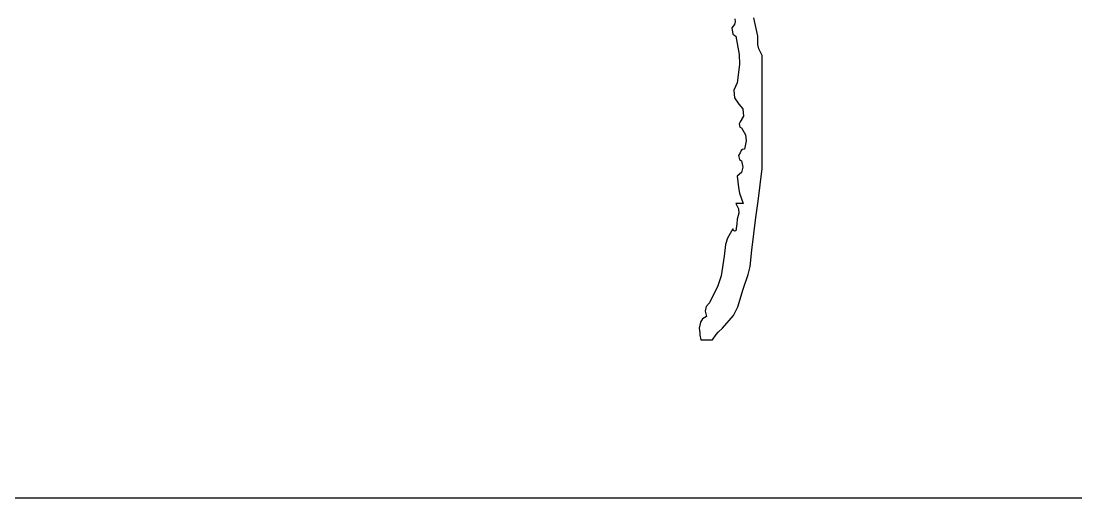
# Model space of a CAD drawing. Header units: millimetres. Extents: x 684779 to 686470, y 2544898 to 2545979.
# Drawn here: x 685785.02 to 685791.08, y 2545608.13 to 2545610.87 of the extents above; entities that cross this region are included whole.
import ezdxf

# ---------------------------------------------------------------- set-up
doc = ezdxf.new("R2010")
doc.units = ezdxf.units.MM
doc.layers.add('14', color=14, linetype='Continuous')
doc.layers.add('_0', color=7, linetype='Continuous')

# ---------------------------------------------------------------- blocks, each defined once
blk = doc.blocks.new('dianziq11')
for p, q in [((1211980, -143280), (1211988, -143321)), ((1212337, -143548), (1212278, -143266)), ((1211975, -143368), (1211937, -143421)), ((1211937, -143421), (1211949, -143514)), ((1211988, -143321), (1211975, -143368)), ((1211949, -143514), (1211997, -143548)), ((1211997, -143548), (1212049, -143829)), ((1212338, -143674), (1212337, -143548)), ((1212354, -143743), (1212338, -143674)), ((1212404, -143849), (1212354, -143743)), ((1212049, -143829), (1212054, -143985)), ((1212404, -144548), (1212404, -143849)), ((1212054, -143985), (1212020, -144271)), ((1212020, -144271), (1211969, -144385)), ((1211969, -144385), (1211977, -144502)), ((1211977, -144502), (1212043, -144602)), ((1212043, -144602), (1212106, -144672)), ((1212404, -144897), (1212404, -144548)), ((1212106, -144672), (1212115, -144787)), ((1212065, -144873), (1212047, -144903)), ((1212047, -144903), (1212060, -144954)), ((1212115, -144787), (1212065, -144873)), ((1212404, -145596), (1212404, -144897)), ((1212060, -144954), (1212088, -144964)), ((1212088, -144964), (1212147, -145073)), ((1212147, -145073), (1212159, -145165)), ((1212159, -145165), (1212133, -145295)), ((1212065, -145355), (1212040, -145392)), ((1212040, -145392), (1212053, -145458)), ((1212082, -145318), (1212065, -145355)), ((1212101, -145301), (1212082, -145318)), ((1212133, -145295), (1212101, -145301)), ((1212053, -145458), (1212088, -145476)), ((1212107, -145575), (1212084, -145658)), ((1212088, -145476), (1212107, -145575)), ((1212084, -145658), (1212020, -145716)), ((1212020, -145716), (1212037, -145890)), ((1212341, -146102), (1212404, -145596)), ((1212037, -145890), (1212056, -145979)), ((1212056, -145979), (1212110, -146138)), ((1212043, -146138), (1211997, -146138)), ((1211997, -146138), (1212038, -146219)), ((1212038, -146219), (1212044, -146287)), ((1212065, -146138), (1212043, -146138)), ((1212110, -146138), (1212065, -146138)), ((1212309, -146355), (1212341, -146102)), ((1212020, -146379), (1212013, -146452)), ((1212044, -146287), (1212020, -146379)), ((1212246, -146861), (1212309, -146355)), ((1211952, -146530), (1211868, -146674)), ((1211962, -146553), (1211952, -146530)), ((1211977, -146563), (1211962, -146553)), ((1211997, -146560), (1211977, -146563)), ((1212009, -146488), (1211997, -146560)), ((1212013, -146452), (1212009, -146488)), ((1211868, -146674), (1211837, -146770)), ((1211837, -146770), (1211817, -146951)), ((1212219, -147110), (1212246, -146861)), ((1211817, -146951), (1211770, -147258)), ((1212191, -147236), (1212219, -147110)), ((1211770, -147258), (1211721, -147413)), ((1212110, -147463), (1212191, -147236)), ((1211721, -147413), (1211591, -147674)), ((1212031, -147737), (1212110, -147463)), ((1211591, -147674), (1211539, -147729)), ((1211539, -147729), (1211524, -147802)), ((1211524, -147802), (1211545, -147885)), ((1211794, -148065), (1211960, -147872)), ((1211960, -147872), (1212031, -147737)), ((1211449, -147974), (1211432, -148065)), ((1211481, -147923), (1211449, -147974)), ((1211545, -147885), (1211481, -147923)), ((1211432, -148065), (1211439, -148138)), ((1211439, -148138), (1211443, -148174)), ((1211443, -148174), (1211455, -148246)), ((1211636, -148246), (1211692, -148164)), ((1211692, -148164), (1211725, -148127)), ((1211725, -148127), (1211794, -148065)), ((1211455, -148246), (1211527, -148246)), ((1211527, -148246), (1211563, -148246)), ((1211563, -148246), (1211636, -148246))]:
    blk.add_line(p, q)
blk = doc.blocks.new('43TGREGEHE')
at = {"layer": '14', "color": 14}
blk.add_line((685733.1026, 2545594.8212), (685811.7581, 2545594.8212), dxfattribs=at)
at = {"layer": '_0', "xscale": 0.0003146222064911, "yscale": 0.0003146222064911, "zscale": 0.0003146222064911}
blk.add_blockref('dianziq11', (685411.2279, 2545642.2323), dxfattribs=at)

msp = doc.modelspace()

# ---------------------------------------------------------------- block references
at = {"xscale": 1.179999999999999, "yscale": 1.179999999999999, "zscale": 1.179999999999999}
msp.add_blockref('43TGREGEHE', (-123446.0862, -458193.7592), dxfattribs=at)

doc.saveas('drawing.dxf')
